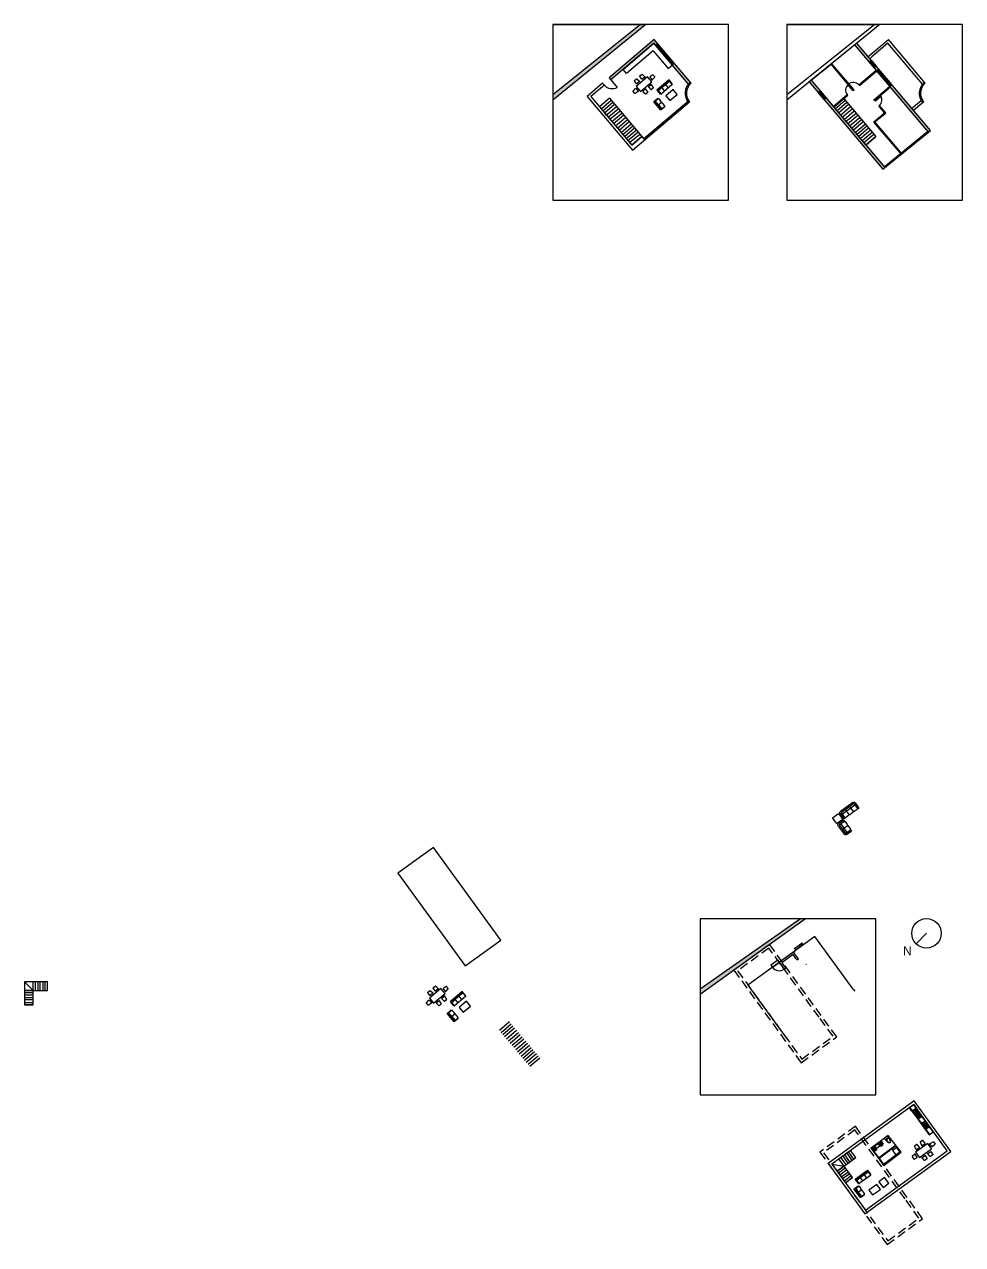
# Model space of a CAD drawing. Header units: inches. Extents: x -53 to 161, y -4 to 148.
# Drawn here: x -53.2 to 53.5, y 8.8 to 147.5 of the extents above; entities that cross this region are included whole.
import ezdxf

# ---------------------------------------------------------------- set-up
doc = ezdxf.new("R2010")
doc.units = ezdxf.units.IN
doc.header["$MEASUREMENT"] = 0
doc.linetypes.add('DASHEDX2', pattern=[1.5, 1, -0.5])
for name, color, linetype in [('ARREDAMENTO', 255, 'Continuous'), ('INFISSI', 4, 'Continuous'), ('PRIMOPIANO', 151, 'Continuous')]:
    doc.layers.add(name, color=color, linetype=linetype)
doc.styles.get("Standard").update_dxf_attribs({"font": 'Arial.ttf'})

# ---------------------------------------------------------------- blocks, each defined once
blk = doc.blocks.new('scale')
for p, q in [((32.53, 39.71), (33.53, 38.71)), ((33.53, 38.71), (33.53, 39.71)), ((33.8, 38.71), (33.8, 39.71)), ((34.07, 39.71), (34.07, 38.71)), ((34.34, 38.71), (34.34, 39.71)), ((34.61, 39.71), (34.61, 38.71)), ((34.88, 38.71), (34.88, 39.71)), ((33.53, 38.44), (32.53, 38.44)), ((33.53, 38.17), (32.53, 38.17)), ((32.53, 37.9), (33.53, 37.9)), ((33.53, 37.63), (32.53, 37.63)), ((34.07, 38.71), (34.07, 38.71)), ((32.53, 37.36), (33.53, 37.36)), ((33.53, 37.09), (32.53, 37.09))]:
    blk.add_line(p, q)
for points in [[(32.53, 38.71), (35.15, 38.71), (35.15, 39.71), (32.53, 39.71)], [(32.53, 37.09), (33.53, 37.09), (33.53, 38.71), (32.53, 38.71)]]:
    blk.add_lwpolyline(points, close=True)
blk = doc.blocks.new('WCLOS-04')
at = {"linetype": 'Continuous'}
for p, q in [((0, 9.8), (0, -9.8)), ((9, 9.3), (9, -9.3)), ((9.4, -4.8), (9.4, 4.8))]:
    blk.add_line(p, q, dxfattribs=at)
blk.add_lwpolyline([(9, 9.3), (6.7, 9.8), (4.5, 10.1), (2.2, 10.1), (0, 9.8)])
for centre, radius, start, end in [((3.1, -71), 81, 72.75226, 88.77763), ((19.7, -19.9), 26.8, 75.22143, 112.62626), ((24.7, -1), 7.23, 43.14574, 75.22143), ((25, -0.5), 7.27, 20.45239, 72.75226), ((25.8, 0), 5.72, 316.85426, 43.14574), ((26.5, 0), 5.72, 339.54761, 20.45239), ((3.1, 71), 81, 271.22237, 287.24774), ((19.7, 19.9), 26.8, 247.37374, 284.77857), ((24.7, 1), 7.23, 284.77857, 316.85426), ((25, 0.5), 7.27, 287.24774, 339.54761)]:
    blk.add_arc(centre, radius, start, end)
for start, end in [(260.53768, 277.73995), (277.73995, 285.82198)]:
    blk.add_arc((3.4, 10.5), 20.6, start, end, dxfattribs=at)
blk = doc.blocks.new('tavolo')
for points in [[(34.37, 38.85, -0.382162), (34.4, 38.85), (34.7, 38.57, -0.447008), (34.69, 38.53), (34.39, 38.28, -0.447008), (34.36, 38.28), (34.13, 38.62, -0.382162), (34.14, 38.65)], [(33.76, 38.34, -0.382162), (33.8, 38.34), (34.09, 38.06, -0.447008), (34.09, 38.02), (33.78, 37.77, -0.447008), (33.75, 37.77), (33.52, 38.11, -0.382162), (33.53, 38.14)], [(35.66, 37.31, 0.382162), (35.66, 37.35), (35.44, 37.68, 0.447008), (35.4, 37.69), (35.1, 37.43, 0.447008), (35.1, 37.4), (35.39, 37.12, 0.382162), (35.42, 37.12)], [(35.62, 38.79, 0.382162), (35.59, 38.8), (35.26, 38.57, 0.447008), (35.25, 38.54), (35.5, 38.23, 0.447008), (35.54, 38.23), (35.82, 38.52, 0.382162), (35.82, 38.56)], [(33.36, 36.9, -0.382162), (33.36, 36.93), (33.64, 37.22, -0.447008), (33.68, 37.22), (33.93, 36.92, -0.447008), (33.93, 36.88), (33.59, 36.66, -0.382162), (33.56, 36.66)], [(35.05, 36.8, 0.382162), (35.05, 36.84), (34.83, 37.17, 0.447008), (34.79, 37.18), (34.49, 36.92, 0.447008), (34.49, 36.89), (34.78, 36.61, 0.382162), (34.81, 36.61)]]:
    blk.add_lwpolyline(points, format="xyb", close=True)
blk.add_lwpolyline([(33.7, 37.47), (34.18, 36.89), (35.48, 37.99), (35, 38.56)], close=True)
blk = doc.blocks.new('cucina')
at = {"ltscale": 0.02}
for p, q in [((32.31, 34.66), (32.31, 35.26)), ((32.31, 35.26), (33.1, 35.26)), ((33.1, 35.26), (33.1, 34.66)), ((33.1, 34.66), (33.1, 35.26)), ((33.1, 35.26), (33.86, 35.26)), ((33.86, 35.23), (33.1, 35.23)), ((33.28, 35.1), (33.15, 35.1)), ((33.28, 34.79), (33.15, 34.79)), ((33.28, 35.1), (33.28, 35.22)), ((33.28, 35.1), (33.4, 35.1)), ((33.28, 35.1), (33.28, 34.96)), ((33.28, 34.79), (33.28, 34.91)), ((33.28, 34.79), (33.4, 34.79)), ((33.28, 34.79), (33.28, 34.65)), ((33.68, 35.1), (33.55, 35.1)), ((33.68, 34.79), (33.55, 34.79)), ((33.68, 35.1), (33.68, 35.22)), ((33.68, 35.1), (33.68, 34.96)), ((33.68, 35.1), (33.8, 35.1)), ((33.68, 34.79), (33.68, 34.91)), ((33.68, 34.79), (33.8, 34.79)), ((33.68, 34.79), (33.68, 34.65)), ((33.86, 35.26), (33.86, 34.66)), ((33.86, 34.66), (33.86, 35.26)), ((33.86, 35.26), (34.54, 35.26)), ((34.54, 35.26), (35.63, 35.26)), ((34.54, 35.26), (34.54, 34.66)), ((34.54, 34.66), (34.54, 35.26)), ((34.54, 35.26), (34.54, 34.66)), ((34.54, 35.26), (34.54, 34.66)), ((34.72, 35.24), (35.55, 35.24)), ((34.72, 34.68), (34.72, 35.24)), ((35.55, 34.68), (34.72, 34.68)), ((34.77, 34.78), (34.77, 35.06)), ((34.92, 34.95), (34.78, 35.1)), ((34.92, 34.89), (34.78, 34.75)), ((34.82, 35.11), (35.07, 35.11)), ((35.07, 34.73), (34.82, 34.73)), ((35.11, 35.1), (34.97, 34.95)), ((35.11, 34.75), (34.97, 34.89)), ((35.12, 35.06), (35.12, 34.78)), ((35.15, 34.78), (35.15, 35.06)), ((35.3, 34.95), (35.16, 35.1)), ((35.3, 34.89), (35.16, 34.75)), ((35.2, 35.11), (35.45, 35.11)), ((35.45, 34.73), (35.2, 34.73)), ((35.49, 35.1), (35.35, 34.95)), ((35.49, 34.75), (35.35, 34.89)), ((35.5, 35.06), (35.5, 34.78)), ((35.55, 35.24), (35.55, 34.68)), ((35.63, 35.26), (35.63, 34.66)), ((33.1, 34.66), (32.31, 34.66)), ((33.86, 34.66), (33.1, 34.66)), ((34.54, 34.66), (33.86, 34.66)), ((35.63, 34.66), (34.54, 34.66)), ((35.71, 34.62), (36.15, 34.67)), ((35.71, 34.62), (35.71, 34.67))]:
    blk.add_line(p, q, dxfattribs=at)
for points in [[(33.06, 35.21), (33.06, 34.7), (32.34, 34.7), (32.34, 35.21)], [(33.53, 35.16), (33.53, 34.72), (33.42, 34.72), (33.42, 35.16)], [(34.49, 35.22), (34.49, 34.7), (33.9, 34.7), (33.9, 35.22)], [(35.53, 34.71), (34.74, 34.71), (34.74, 35.21), (35.53, 35.21)], [(35.64, 35.26), (35.64, 34.67), (36.15, 34.67), (36.15, 35.26)], [(36.13, 35.25), (36.13, 34.69), (35.66, 34.69), (35.66, 35.25)]]:
    blk.add_lwpolyline(points, close=True, dxfattribs=at)
blk.add_lwpolyline([(35.63, 34.67), (34.57, 34.67), (34.57, 35.25), (35.63, 35.25)], dxfattribs=at)
for centre, radius in [((33.28, 34.79), 0.099), ((33.28, 35.1), 0.088), ((33.28, 35.1), 0.0778), ((33.28, 34.79), 0.0778), ((33.28, 35.1), 0.0378), ((33.28, 34.79), 0.0378), ((33.68, 35.1), 0.099), ((33.68, 34.79), 0.0881), ((33.68, 35.1), 0.0778), ((33.68, 34.79), 0.0778), ((33.68, 35.1), 0.0378), ((33.68, 34.79), 0.0378), ((34.94, 34.92), 0.0381), ((35.05, 35.18), 0.0201), ((35.14, 35.18), 0.0201), ((35.22, 35.18), 0.0201), ((35.33, 34.92), 0.0381)]:
    blk.add_circle(centre, radius, dxfattribs=at)
for centre, start, end in [((34.82, 35.06), 90, 180), ((34.82, 34.78), 180, 270), ((35.07, 35.06), 0, 90), ((35.07, 34.78), 270, 0), ((35.2, 35.06), 90, 180), ((35.2, 34.78), 180, 270), ((35.45, 35.06), 0, 90), ((35.45, 34.78), 270, 0)]:
    blk.add_arc(centre, 0.0508, start, end, dxfattribs=at)
blk = doc.blocks.new('laavabo')
for p, q in [((35.92, 42.75), (35.9, 42.71)), ((35.9, 42.71), (35.9, 42.67)), ((35.9, 42.67), (35.9, 42.64)), ((35.9, 42.63), (35.9, 42.64)), ((35.92, 42.6), (35.9, 42.63)), ((35.93, 42.78), (35.92, 42.75)), ((35.93, 42.74), (35.92, 42.71)), ((35.92, 42.71), (35.92, 42.67)), ((35.92, 42.67), (35.92, 42.64)), ((35.92, 42.64), (35.93, 42.6)), ((35.96, 42.81), (35.93, 42.78)), ((35.95, 42.77), (35.93, 42.74)), ((35.93, 42.6), (35.95, 42.57)), ((35.97, 42.8), (35.95, 42.77)), ((35.95, 42.57), (35.97, 42.55)), ((35.99, 42.84), (35.96, 42.81)), ((36, 42.82), (35.97, 42.8)), ((35.97, 42.55), (36, 42.52)), ((36.02, 42.86), (35.99, 42.84)), ((36.03, 42.84), (36, 42.82)), ((36, 42.52), (36.03, 42.51)), ((36.06, 42.87), (36.02, 42.86)), ((36.07, 42.85), (36.03, 42.84)), ((36.03, 42.51), (36.07, 42.5)), ((36.1, 42.87), (36.06, 42.87)), ((36.07, 42.69), (36.06, 42.68)), ((36.06, 42.68), (36.06, 42.67)), ((36.06, 42.67), (36.07, 42.66)), ((36.1, 42.85), (36.07, 42.85)), ((36.08, 42.71), (36.07, 42.7)), ((36.07, 42.7), (36.07, 42.69)), ((36.07, 42.66), (36.07, 42.65)), ((36.07, 42.65), (36.08, 42.64)), ((36.07, 42.5), (36.1, 42.49)), ((36.1, 42.71), (36.08, 42.71)), ((36.09, 42.69), (36.08, 42.69)), ((36.08, 42.69), (36.08, 42.68)), ((36.08, 42.68), (36.08, 42.68)), ((36.08, 42.68), (36.08, 42.67)), ((36.08, 42.67), (36.08, 42.66)), ((36.08, 42.66), (36.08, 42.66)), ((36.08, 42.66), (36.09, 42.65)), ((36.08, 42.64), (36.1, 42.64)), ((36.1, 42.7), (36.09, 42.69)), ((36.09, 42.65), (36.1, 42.65)), ((36.09, 42.51), (36.09, 42.51)), ((36.09, 42.51), (36.09, 42.51)), ((36.09, 42.51), (36.09, 42.51)), ((36.09, 42.51), (36.1, 42.51)), ((36.09, 42.51), (36.09, 42.5)), ((36.09, 42.51), (36.09, 42.51)), ((36.09, 42.5), (36.1, 42.5)), ((36.09, 42.5), (36.09, 42.5)), ((36.14, 42.87), (36.1, 42.87)), ((36.14, 42.85), (36.1, 42.85)), ((36.11, 42.71), (36.1, 42.71)), ((36.11, 42.69), (36.1, 42.7)), ((36.1, 42.7), (36.1, 42.7)), ((36.1, 42.65), (36.1, 42.65)), ((36.1, 42.65), (36.11, 42.65)), ((36.1, 42.64), (36.11, 42.64)), ((36.1, 42.51), (36.1, 42.51)), ((36.1, 42.51), (36.1, 42.51)), ((36.11, 42.51), (36.1, 42.51)), ((36.1, 42.51), (36.1, 42.51)), ((36.1, 42.49), (36.14, 42.5)), ((36.1, 42.5), (36.1, 42.5)), ((36.1, 42.5), (36.1, 42.5)), ((36.11, 42.5), (36.1, 42.5)), ((36.1, 42.5), (36.1, 42.5)), ((36.12, 42.71), (36.11, 42.71)), ((36.12, 42.69), (36.11, 42.69)), ((36.11, 42.65), (36.12, 42.66)), ((36.11, 42.64), (36.12, 42.64)), ((36.11, 42.51), (36.11, 42.51)), ((36.11, 42.51), (36.11, 42.51)), ((36.11, 42.51), (36.11, 42.5)), ((36.11, 42.51), (36.11, 42.51)), ((36.11, 42.51), (36.11, 42.51)), ((36.11, 42.51), (36.11, 42.51)), ((36.11, 42.5), (36.11, 42.5)), ((36.11, 42.5), (36.11, 42.5)), ((36.13, 42.7), (36.12, 42.71)), ((36.12, 42.68), (36.12, 42.69)), ((36.12, 42.67), (36.12, 42.68)), ((36.12, 42.68), (36.12, 42.68)), ((36.12, 42.66), (36.12, 42.67)), ((36.12, 42.66), (36.12, 42.66)), ((36.12, 42.64), (36.13, 42.65)), ((36.13, 42.69), (36.13, 42.7)), ((36.14, 42.68), (36.13, 42.69)), ((36.13, 42.66), (36.14, 42.67)), ((36.13, 42.65), (36.13, 42.66)), ((36.18, 42.86), (36.14, 42.87)), ((36.17, 42.84), (36.14, 42.85)), ((36.14, 42.67), (36.14, 42.68)), ((36.14, 42.5), (36.17, 42.51)), ((36.2, 42.82), (36.17, 42.84)), ((36.17, 42.51), (36.2, 42.52)), ((36.21, 42.84), (36.18, 42.86)), ((36.23, 42.8), (36.2, 42.82)), ((36.2, 42.52), (36.23, 42.55)), ((36.24, 42.81), (36.21, 42.84)), ((36.25, 42.77), (36.23, 42.8)), ((36.23, 42.55), (36.25, 42.57)), ((36.27, 42.78), (36.24, 42.81)), ((36.27, 42.74), (36.25, 42.77)), ((36.25, 42.57), (36.27, 42.6)), ((36.29, 42.75), (36.27, 42.78)), ((36.28, 42.71), (36.27, 42.74)), ((36.27, 42.6), (36.28, 42.64)), ((36.28, 42.67), (36.28, 42.71)), ((36.28, 42.64), (36.28, 42.67)), ((36.3, 42.71), (36.29, 42.75)), ((36.29, 42.6), (36.3, 42.63)), ((36.3, 42.67), (36.3, 42.71)), ((36.3, 42.64), (36.3, 42.67)), ((36.3, 42.64), (36.3, 42.64)), ((36.3, 42.64), (36.3, 42.63)), ((36.43, 42.6), (36.4, 42.6)), ((36.47, 42.6), (36.44, 42.6)), ((36.62, 42.6), (36.59, 42.6)), ((36.59, 42.59), (36.62, 42.59)), ((36.65, 42.6), (36.68, 42.6)), ((36.75, 42.71), (36.77, 42.75)), ((36.75, 42.67), (36.75, 42.71)), ((36.75, 42.64), (36.75, 42.67)), ((36.75, 42.64), (36.75, 42.64)), ((36.75, 42.64), (36.75, 42.63)), ((36.77, 42.6), (36.75, 42.63)), ((36.77, 42.75), (36.78, 42.78)), ((36.77, 42.71), (36.78, 42.74)), ((36.77, 42.67), (36.77, 42.71)), ((36.77, 42.64), (36.77, 42.67)), ((36.78, 42.6), (36.77, 42.64)), ((36.78, 42.78), (36.81, 42.81)), ((36.78, 42.74), (36.8, 42.77)), ((36.8, 42.57), (36.78, 42.6)), ((36.8, 42.77), (36.82, 42.8)), ((36.82, 42.55), (36.8, 42.57)), ((36.81, 42.81), (36.84, 42.84)), ((36.82, 42.8), (36.85, 42.82)), ((36.85, 42.52), (36.82, 42.55)), ((36.84, 42.84), (36.87, 42.86)), ((36.85, 42.82), (36.88, 42.84)), ((36.88, 42.51), (36.85, 42.52)), ((36.87, 42.86), (36.91, 42.87)), ((36.88, 42.84), (36.92, 42.85)), ((36.92, 42.5), (36.88, 42.51)), ((36.91, 42.87), (36.95, 42.87)), ((36.91, 42.68), (36.92, 42.69)), ((36.91, 42.67), (36.91, 42.68)), ((36.92, 42.66), (36.91, 42.67)), ((36.92, 42.85), (36.95, 42.85)), ((36.92, 42.7), (36.93, 42.71)), ((36.92, 42.69), (36.92, 42.7)), ((36.92, 42.65), (36.92, 42.66)), ((36.93, 42.64), (36.92, 42.65)), ((36.95, 42.49), (36.92, 42.5)), ((36.93, 42.71), (36.95, 42.71)), ((36.93, 42.69), (36.94, 42.69)), ((36.93, 42.68), (36.93, 42.69)), ((36.93, 42.67), (36.93, 42.68)), ((36.93, 42.68), (36.93, 42.68)), ((36.93, 42.66), (36.93, 42.67)), ((36.94, 42.65), (36.93, 42.66)), ((36.93, 42.66), (36.93, 42.66)), ((36.95, 42.64), (36.93, 42.64)), ((36.94, 42.69), (36.95, 42.7)), ((36.95, 42.65), (36.94, 42.65)), ((36.94, 42.51), (36.94, 42.51)), ((36.94, 42.51), (36.94, 42.51)), ((36.94, 42.51), (36.94, 42.5)), ((36.94, 42.51), (36.94, 42.51)), ((36.94, 42.51), (36.95, 42.51)), ((36.94, 42.51), (36.94, 42.51)), ((36.94, 42.5), (36.94, 42.5)), ((36.94, 42.5), (36.95, 42.5)), ((36.95, 42.87), (36.99, 42.87)), ((36.95, 42.85), (36.99, 42.85)), ((36.95, 42.71), (36.96, 42.71)), ((36.95, 42.7), (36.96, 42.69)), ((36.95, 42.7), (36.95, 42.7)), ((36.96, 42.65), (36.95, 42.65)), ((36.95, 42.65), (36.95, 42.65)), ((36.96, 42.64), (36.95, 42.64)), ((36.96, 42.51), (36.95, 42.51)), ((36.95, 42.51), (36.95, 42.51)), ((36.95, 42.51), (36.95, 42.51)), ((36.95, 42.51), (36.95, 42.51)), ((36.99, 42.5), (36.95, 42.49)), ((36.96, 42.5), (36.95, 42.5)), ((36.95, 42.5), (36.95, 42.5)), ((36.95, 42.5), (36.95, 42.5)), ((36.95, 42.5), (36.95, 42.5)), ((36.96, 42.71), (36.97, 42.71)), ((36.96, 42.69), (36.97, 42.69)), ((36.97, 42.66), (36.96, 42.65)), ((36.97, 42.64), (36.96, 42.64)), ((36.96, 42.51), (36.96, 42.51)), ((36.96, 42.51), (36.96, 42.51)), ((36.96, 42.51), (36.96, 42.51)), ((36.96, 42.51), (36.96, 42.51)), ((36.96, 42.51), (36.96, 42.5)), ((36.96, 42.51), (36.96, 42.51)), ((36.96, 42.5), (36.96, 42.5)), ((36.96, 42.5), (36.96, 42.5)), ((36.97, 42.71), (36.98, 42.7)), ((36.97, 42.69), (36.97, 42.68)), ((36.97, 42.68), (36.97, 42.68)), ((36.97, 42.68), (36.97, 42.67)), ((36.97, 42.67), (36.97, 42.66)), ((36.97, 42.66), (36.97, 42.66)), ((36.98, 42.65), (36.97, 42.64)), ((36.98, 42.7), (36.98, 42.69)), ((36.98, 42.69), (36.99, 42.68)), ((36.99, 42.67), (36.98, 42.66)), ((36.98, 42.66), (36.98, 42.65)), ((36.99, 42.87), (37.03, 42.86)), ((36.99, 42.85), (37.02, 42.84)), ((36.99, 42.68), (36.99, 42.67)), ((37.02, 42.51), (36.99, 42.5)), ((37.02, 42.84), (37.05, 42.82)), ((37.05, 42.52), (37.02, 42.51)), ((37.03, 42.86), (37.06, 42.84)), ((37.05, 42.82), (37.08, 42.8)), ((37.08, 42.55), (37.05, 42.52)), ((37.06, 42.84), (37.09, 42.81)), ((37.08, 42.8), (37.1, 42.77)), ((37.1, 42.57), (37.08, 42.55)), ((37.09, 42.81), (37.12, 42.78)), ((37.1, 42.77), (37.12, 42.74)), ((37.12, 42.6), (37.1, 42.57)), ((37.12, 42.78), (37.14, 42.75)), ((37.12, 42.74), (37.13, 42.71)), ((37.13, 42.64), (37.12, 42.6)), ((37.13, 42.71), (37.13, 42.67)), ((37.13, 42.67), (37.13, 42.64)), ((37.14, 42.75), (37.15, 42.71)), ((37.14, 42.6), (37.15, 42.63)), ((37.15, 42.71), (37.15, 42.67)), ((37.15, 42.67), (37.15, 42.64)), ((37.15, 42.63), (37.15, 42.64))]:
    blk.add_line(p, q)
blk.add_lwpolyline([(36.65, 42.59), (36.65, 42.6), (36.62, 42.6), (36.62, 42.59), (36.59, 42.59), (36.59, 42.6), (36.47, 42.6), (36.47, 42.59), (36.44, 42.59), (36.44, 42.6), (36.43, 42.6), (36.43, 42.59), (36.4, 42.59), (36.4, 42.6), (36.29, 42.6), (36.29, 42.6), (36.27, 42.56), (36.24, 42.53), (36.21, 42.51), (36.18, 42.49), (36.14, 42.48), (36.1, 42.47), (36.06, 42.48), (36.02, 42.49), (35.99, 42.51), (35.96, 42.53), (35.93, 42.56), (35.92, 42.6), (35.92, 42.6), (35.86, 42.6), (35.86, 42.6), (35.85, 42.6), (35.85, 42.61), (35.85, 42.61), (35.85, 42.94), (36.53, 42.94), (37.2, 42.94), (37.2, 42.61), (37.2, 42.61), (37.2, 42.6), (37.2, 42.6), (37.19, 42.6), (37.14, 42.6), (37.14, 42.6), (37.12, 42.56), (37.09, 42.53), (37.06, 42.51), (37.03, 42.49), (36.99, 42.48), (36.95, 42.47), (36.91, 42.48), (36.87, 42.49), (36.84, 42.51), (36.81, 42.53), (36.78, 42.56), (36.77, 42.6), (36.77, 42.6), (36.68, 42.6), (36.68, 42.59)], close=True)
blk = doc.blocks.new('A$C445C301C')
for p, q in [((-1.16, 1.42), (-1.16, 0.78)), ((-0.98, 1.44), (0.82, 1.44)), ((-0.98, 1.44), (-0.98, 0.78)), ((-0.96, 1.62), (0.79, 1.62)), ((-0.38, 1.44), (-0.38, 0.78)), ((0.22, 1.44), (0.22, 0.78)), ((0.82, 1.44), (0.82, 0.78)), ((0.99, 1.42), (0.99, 0.78)), ((1.92, 1.57), (1.09, 1.57)), ((1.09, 1.57), (1.09, 0.74)), ((1.92, 0.74), (1.92, 1.57)), ((-0.98, 1.24), (0.82, 1.24)), ((-0.89, 0.69), (-0.47, 0.69)), ((-0.29, 0.69), (0.13, 0.69)), ((0.31, 0.69), (0.73, 0.69)), ((1.04, 0.38), (1.04, -0.04)), ((1.09, 0.74), (1.92, 0.74)), ((1.77, 0.64), (1.13, 0.64)), ((1.79, 0.47), (1.13, 0.47)), ((1.59, 0.47), (1.59, -0.73)), ((1.79, 0.47), (1.79, -0.73)), ((1.97, 0.44), (1.97, -0.71)), ((1.04, -0.22), (1.04, -0.64)), ((1.79, -0.13), (1.13, -0.13)), ((1.79, -0.73), (1.13, -0.73)), ((1.77, -0.91), (1.13, -0.91))]:
    blk.add_line(p, q)
for centre, radius, start, end in [((-0.96, 1.42), 0.2, 90, 180), ((0.79, 1.42), 0.2, 0, 90), ((-1.07, 0.78), 0.0875, 180, 0), ((-0.89, 0.78), 0.0875, 180, 270), ((-0.47, 0.78), 0.0875, 270, 0), ((-0.29, 0.78), 0.0875, 180, 270), ((0.13, 0.78), 0.0875, 270, 0), ((0.31, 0.78), 0.0875, 180, 270), ((0.73, 0.78), 0.0875, 270, 0), ((0.91, 0.78), 0.0875, 180, 0), ((1.13, 0.56), 0.0875, 90, 270), ((1.13, 0.38), 0.0875, 90, 180), ((1.77, 0.44), 0.2, 0, 90), ((1.13, -0.04), 0.0875, 180, 270), ((1.13, -0.22), 0.0875, 90, 180), ((1.13, -0.64), 0.0875, 180, 270), ((1.13, -0.82), 0.0875, 90, 270), ((1.77, -0.71), 0.2, 270, 0)]:
    blk.add_arc(centre, radius, start, end)
blk = doc.blocks.new('divano')
for p, q in [((2080.28, 1147.71), (2080.19, 1147.71)), ((2080.3, 1147.69), (2080.3, 1147.42)), ((2080.3, 1147.2), (2080.3, 1147.42)), ((2080.7, 1147.72), (2080.7, 1147.79)), ((2080.28, 1147.18), (2080.18, 1147.18)), ((2080.78, 1147.17), (2080.18, 1147.17)), ((2080.28, 1147.15), (2080.18, 1147.15)), ((2080.28, 1146.63), (2080.19, 1146.63)), ((2080.3, 1147.13), (2080.3, 1146.65)), ((2080.7, 1146.61), (2080.7, 1146.54))]:
    blk.add_line(p, q)
at = {"linetype": 'ByBlock', "lineweight": -2}
for p, q in [((2080.92, 1148), (2080.85, 1148)), ((2080.93, 1148.42), (2080.93, 1148.51)), ((2080.95, 1148.4), (2081.22, 1148.4)), ((2081.44, 1148.4), (2081.22, 1148.4)), ((2081.46, 1148.42), (2081.46, 1148.52)), ((2081.47, 1147.92), (2081.47, 1148.52)), ((2081.49, 1148.42), (2081.49, 1148.52)), ((2081.99, 1148.4), (2081.51, 1148.4)), ((2082.01, 1148.42), (2082.01, 1148.52)), ((2082.03, 1147.92), (2082.03, 1148.52)), ((2082.04, 1148.42), (2082.04, 1148.52)), ((2082.06, 1148.4), (2082.55, 1148.4)), ((2082.57, 1148.42), (2082.57, 1148.51)), ((2082.58, 1148), (2082.65, 1148))]:
    blk.add_line(p, q, dxfattribs=at)
for points in [[(2080.7, 1146.54), (2080.19, 1146.54, -0.414214), (2080.12, 1146.61), (2080.12, 1147.42), (2080.12, 1147.72, -0.414214), (2080.19, 1147.79), (2080.7, 1147.79, -0.42137)], [(2080.18, 1147.42), (2080.18, 1147.69, -0.414214), (2080.21, 1147.72), (2080.75, 1147.72, -0.414214), (2080.78, 1147.69)], [(2080.18, 1147.42), (2080.18, 1146.64, 0.414214), (2080.21, 1146.61), (2080.75, 1146.61, 0.414214), (2080.78, 1146.64)], [(2080.78, 1147.69), (2080.78, 1147.42, -0.37482)], [(2080.78, 1146.64), (2080.78, 1147.42, 0.129153)]]:
    blk.add_lwpolyline(points, format="xyb")
for points in [[(2082.65, 1148), (2082.65, 1148.51, 0.414214), (2082.58, 1148.58), (2081.22, 1148.58), (2080.92, 1148.58, 0.414214), (2080.85, 1148.51), (2080.85, 1148, 0.42137)], [(2081.22, 1148.52), (2080.95, 1148.52, 0.414214), (2080.92, 1148.49), (2080.92, 1147.95, 0.414214), (2080.95, 1147.92)], [(2082.55, 1147.92), (2080.95, 1147.92, -0.129153)], [(2081.22, 1148.52), (2082.55, 1148.52, -0.414214), (2082.58, 1148.49), (2082.58, 1147.95, -0.414214), (2082.55, 1147.92)]]:
    blk.add_lwpolyline(points, format="xyb", dxfattribs=at)
for centre, start, end in [((2080.28, 1147.69), 0, 90), ((2080.28, 1147.2), 270, 0), ((2080.28, 1147.13), 0, 90), ((2080.28, 1146.65), 270, 0)]:
    blk.add_arc(centre, 0.02, start, end)
for centre, start, end in [((2080.95, 1148.42), 180, 270), ((2081.44, 1148.42), 270, 0), ((2081.51, 1148.42), 180, 270), ((2081.99, 1148.42), 270, 0), ((2082.06, 1148.42), 180, 270), ((2082.55, 1148.42), 270, 0)]:
    blk.add_arc(centre, 0.02, start, end, dxfattribs=at)

msp = doc.modelspace()

# ---------------------------------------------------------------- hatches: boundary and pattern name
h = msp.add_hatch(color=256)
h.dxf.hatch_style = 1
h.paths.add_polyline_path([(17.51, 147.55), (16.91, 147.55), (6.91, 139.55), (6.91, 138.95)])
h = msp.add_hatch(color=256)
h.dxf.hatch_style = 1
h.paths.add_polyline_path([(18.46, 145.82), (13.32, 141.47), (13.51, 141.24), (18.42, 145.4), (18.64, 145.15), (18.86, 145.35)])
h.paths.add_polyline_path([(20.74, 143.12), (20.51, 142.93), (20.51, 142.93), (22.35, 140.76, -0.045741), (22.56, 140.97)])
h = msp.add_hatch(color=256)
h.dxf.hatch_style = 1
h.paths.add_polyline_path([(37.98, 139.2), (37.75, 139.01), (44.46, 131.07), (44.69, 131.26), (38.84, 138.18), (38.84, 138.18), (38.84, 138.18), (38.84, 138.18)])
h.paths.add_polyline_path([(36.3, 141.19), (36.07, 141), (37.11, 139.77), (37.34, 139.96)])
h.paths.add_polyline_path([(38.63, 143.08), (38.55, 143.02), (41.03, 140.08), (41.1, 140), (41.18, 140.07), (41.11, 140.15), (40.59, 140.76)])
h.paths.add_polyline_path([(40.49, 139.49), (40.42, 139.57), (38.82, 138.21), (38.84, 138.18), (39.99, 139.15), (39.99, 139.15), (39.99, 139.15), (40.03, 139.1)])
h.paths.add_polyline_path([(40.03, 139.1), (39.99, 139.15), (38.84, 138.18), (38.88, 138.13)], flags=17)
h.paths.add_polyline_path([(44.08, 138.34), (44.01, 138.27), (44.65, 137.51), (43.43, 136.48), (43.49, 136.4), (46.46, 132.89), (46.54, 132.95), (43.57, 136.47), (44.79, 137.5)])
h.paths.add_polyline_path([(45.32, 140.44), (45.26, 140.51), (43.42, 138.96), (43.49, 138.88), (44.18, 139.47)])
h.paths.add_polyline_path([(45.49, 140.7), (45.26, 140.51), (49.47, 135.52), (49.66, 135.29), (49.9, 135.48)])
h.paths.add_polyline_path([(43.72, 142.79), (43.5, 142.6), (43.78, 142.27), (44, 142.46)])
h.paths.add_polyline_path([(43.78, 142.27), (43.71, 142.34), (41.72, 140.66), (41.79, 140.59)])
h.paths.add_polyline_path([(41.51, 145.41), (41.28, 145.23), (42.92, 143.29), (43.03, 143.38), (43.14, 143.48)])
h = msp.add_hatch(color=256)
h.dxf.hatch_style = 1
h.paths.add_polyline_path([(35.68, 45.85), (35.08, 45.85), (23.68, 37.85), (23.68, 37.25)])

# ---------------------------------------------------------------- linework, layer by layer
for p, q in [((6.91, 147.55), (6.91, 139.55)), ((6.91, 147.55), (16.91, 147.55)), ((16.91, 147.55), (6.91, 139.55)), ((17.51, 147.55), (6.91, 138.95)), ((16.91, 147.55), (16.91, 147.55)), ((16.91, 147.55), (17.51, 147.55)), ((33.54, 147.55), (33.54, 139.55)), ((33.54, 147.55), (43.54, 147.55)), ((43.54, 147.55), (33.54, 139.55)), ((44.14, 147.55), (33.54, 138.95)), ((43.54, 147.55), (43.54, 147.55)), ((43.54, 147.55), (44.14, 147.55)), ((42.8, 143.88), (45.09, 145.82)), ((45.28, 145.59), (45.09, 145.82)), ((14.91, 142.43), (18.42, 145.4)), ((18.35, 144.55), (15.3, 141.97)), ((18.35, 144.55), (20.05, 142.54)), ((18.42, 145.4), (20.51, 142.93)), ((18.86, 145.35), (18.64, 145.15)), ((18.64, 145.15), (20.51, 142.94)), ((20.63, 143.03), (18.75, 145.25)), ((20.74, 143.12), (18.86, 145.35)), ((49.28, 140.85), (45.28, 145.59)), ((16.17, 143.88), (16.17, 143.88)), ((16.2, 143.91), (16.2, 143.91)), ((20.05, 142.54), (20.51, 142.93)), ((20.51, 142.93), (20.74, 143.12)), ((20.51, 142.94), (20.63, 143.03)), ((36.3, 141.19), (38.63, 143.08)), ((38.56, 143.02), (41.03, 140.08)), ((38.63, 143.08), (41.11, 140.15)), ((42.8, 143.88), (42.8, 143.88)), ((42.83, 143.91), (42.83, 143.91)), ((42.92, 143.29), (43.14, 143.48)), ((42.92, 143.29), (43.03, 143.38)), ((43.5, 142.6), (42.92, 143.29)), ((43.22, 143.85), (42.99, 143.65)), ((43.03, 143.38), (43.61, 142.69)), ((43.14, 143.48), (43.72, 142.79)), ((15.3, 141.97), (14.91, 142.43)), ((41.72, 140.66), (43.71, 142.34)), ((41.79, 140.59), (44, 142.46)), ((43.72, 142.79), (43.5, 142.6)), ((44, 142.46), (43.78, 142.27)), ((43.78, 142.27), (45.26, 140.51)), ((43.89, 142.36), (45.37, 140.61)), ((45.49, 140.7), (44, 142.46)), ((12.59, 140.86), (12.79, 140.63)), ((12.79, 140.63), (12.79, 140.63)), ((13.32, 141.47), (14.25, 140.37)), ((36.3, 141.19), (38.88, 138.13)), ((41.03, 140.08), (40.52, 140.69)), ((41.11, 140.15), (40.59, 140.76)), ((41.11, 140.15), (41.18, 140.07)), ((41.72, 140.66), (41.79, 140.59)), ((43.42, 138.96), (45.49, 140.7)), ((43.57, 138.95), (45.32, 140.43)), ((45.26, 140.51), (45.49, 140.7)), ((6.91, 139.55), (6.91, 138.95)), ((13.36, 139.15), (12.22, 138.18)), ((12.41, 137.95), (13.55, 138.92)), ((13.36, 139.15), (17.04, 134.8)), ((22.38, 138.86), (17.27, 134.53)), ((17.36, 134.42), (22.48, 138.74)), ((18.58, 138.79), (18.51, 138.73)), ((18.61, 138.79), (18.78, 138.59)), ((18.89, 139.07), (18.85, 139.13)), ((22.48, 138.74), (22.38, 138.86)), ((33.54, 139.55), (33.54, 138.95)), ((37.34, 139.96), (37.11, 139.77)), ((37.11, 139.77), (37.75, 139.01)), ((37.34, 139.96), (37.22, 139.87)), ((37.22, 139.87), (37.87, 139.1)), ((37.98, 139.2), (37.34, 139.96)), ((37.75, 139.01), (37.98, 139.2)), ((38.82, 138.21), (40.42, 139.57)), ((39.99, 139.15), (38.84, 138.18)), ((39.99, 139.15), (38.84, 138.18)), ((38.88, 138.13), (40.49, 139.49)), ((39.04, 137.95), (40.18, 138.92)), ((39.99, 139.15), (43.67, 134.8)), ((40.42, 139.57), (40.49, 139.49)), ((41.03, 140.08), (41.1, 140)), ((41.1, 140), (41.18, 140.07)), ((43.49, 138.88), (43.42, 138.96)), ((43.49, 138.88), (44.18, 139.47)), ((43.57, 138.95), (43.63, 138.87)), ((43.63, 138.87), (44.24, 139.39)), ((44.18, 139.47), (44.24, 139.39)), ((49.11, 138.74), (47.96, 137.77)), ((12.22, 138.18), (15.9, 133.83)), ((12.22, 138.18), (12.41, 137.95)), ((12.41, 137.96), (12.6, 137.73)), ((12.6, 137.73), (13.75, 138.7)), ((12.6, 137.73), (12.79, 137.5)), ((12.79, 137.5), (13.94, 138.47)), ((12.82, 137.47), (13.01, 137.24)), ((13.01, 137.24), (14.16, 138.21)), ((13.22, 137), (14.37, 137.96)), ((13.42, 136.76), (14.57, 137.72)), ((13.64, 136.5), (14.79, 137.46)), ((18.92, 138.42), (18.78, 138.59)), ((18.92, 138.39), (18.85, 138.33)), ((19.31, 138.7), (18.86, 138.31)), ((18.94, 138.37), (18.87, 138.3)), ((18.97, 138.36), (19.28, 137.99)), ((19.28, 137.96), (19.21, 137.91)), ((19.61, 138.22), (19.65, 138.17)), ((38.84, 138.18), (42.52, 133.83)), ((38.88, 138.13), (44.69, 131.26)), ((39.23, 137.73), (40.37, 138.69)), ((39.42, 137.5), (40.56, 138.47)), ((39.64, 137.24), (40.79, 138.21)), ((39.85, 136.99), (40.99, 137.96)), ((40.05, 136.75), (41.2, 137.72)), ((40.27, 136.49), (41.42, 137.46)), ((43.43, 136.48), (44.65, 137.51)), ((43.57, 136.47), (44.79, 137.5)), ((43.57, 136.47), (44.72, 137.43)), ((44.08, 138.34), (44.01, 138.27)), ((44.65, 137.51), (44.01, 138.27)), ((44.79, 137.5), (44.08, 138.34)), ((48, 138.2), (47.77, 138)), ((47.77, 138), (47.96, 137.77)), ((13.03, 137.22), (13.22, 137)), ((13.23, 136.99), (13.42, 136.76)), ((13.45, 136.73), (13.64, 136.5)), ((13.64, 136.5), (13.84, 136.27)), ((13.84, 136.27), (14.98, 137.23)), ((13.86, 136.24), (14.06, 136.01)), ((14.06, 136.01), (15.2, 136.98)), ((14.08, 135.98), (14.27, 135.75)), ((14.27, 135.75), (15.42, 136.72)), ((14.47, 135.52), (15.61, 136.49)), ((14.69, 135.26), (15.84, 136.23)), ((14.88, 135.03), (16.03, 136)), ((40.46, 136.26), (41.61, 137.23)), ((40.68, 136.01), (41.83, 136.97)), ((40.9, 135.75), (42.04, 136.72)), ((41.09, 135.52), (42.24, 136.49)), ((41.32, 135.26), (42.46, 136.22)), ((41.51, 135.03), (42.65, 136)), ((43.49, 136.4), (43.43, 136.48)), ((46.46, 132.89), (43.49, 136.4)), ((46.54, 132.95), (43.57, 136.47)), ((14.27, 135.75), (14.47, 135.52)), ((14.5, 135.49), (14.69, 135.26)), ((14.69, 135.26), (14.88, 135.03)), ((14.87, 135.05), (15.06, 134.82)), ((15.06, 134.82), (16.21, 135.79)), ((15.07, 134.8), (15.27, 134.58)), ((15.27, 134.58), (16.41, 135.54)), ((15.28, 134.57), (15.47, 134.34)), ((15.47, 134.34), (16.61, 135.31)), ((15.66, 134.11), (16.81, 135.08)), ((17.04, 134.8), (15.9, 133.83)), ((17.04, 134.8), (15.9, 133.83)), ((15.9, 133.83), (17.04, 134.8)), ((17.04, 134.8), (17.36, 134.42)), ((41.69, 134.82), (42.83, 135.78)), ((41.89, 134.57), (43.04, 135.54)), ((42.1, 134.33), (43.24, 135.3)), ((42.29, 134.11), (43.44, 135.07)), ((43.67, 134.8), (42.52, 133.83)), ((43.67, 134.8), (42.52, 133.83)), ((43.67, 134.8), (42.52, 133.83)), ((42.52, 133.83), (43.67, 134.8)), ((44.69, 131.26), (49.66, 135.29)), ((49.47, 135.52), (49.66, 135.29)), ((15.47, 134.34), (15.66, 134.11)), ((15.7, 134.06), (15.9, 133.83)), ((17.27, 134.53), (17.36, 134.42)), ((35.08, 45.85), (23.68, 37.85)), ((35.68, 45.85), (23.68, 37.25)), ((35.68, 45.85), (35.08, 45.85)), ((35.27, 43.03), (35.21, 43.12)), ((35.21, 43.12), (35.39, 42.87)), ((48.27, 43), (49.43, 44.21)), ((34.44, 42.06), (34.38, 42.14)), ((34.46, 42.45), (34.4, 42.53)), ((34.4, 42.53), (34.58, 42.29)), ((32.51, 41.15), (33.24, 40.14)), ((33.24, 40.14), (33.4, 40.26)), ((33.29, 40.42), (33.4, 40.26)), ((34.58, 41.36), (34.7, 41.2)), ((34.7, 41.2), (34.86, 41.32)), ((41.08, 37.86), (41.26, 37.62)), ((-4.92, 35.14), (-4.99, 35.08)), ((-4.89, 35.14), (-4.72, 34.93)), ((-4.58, 34.77), (-4.72, 34.93)), ((-4.61, 35.42), (-4.66, 35.47)), ((-4.58, 34.74), (-4.66, 34.67)), ((-4.19, 35.05), (-4.65, 34.66)), ((-4.56, 34.71), (-4.64, 34.65)), ((-4.53, 34.71), (-4.22, 34.34)), ((-4.22, 34.31), (-4.29, 34.25)), ((-3.89, 34.57), (-3.85, 34.52)), ((2.01, 34.14), (0.86, 33.17)), ((1.05, 32.94), (2.2, 33.91)), ((1.25, 32.71), (2.39, 33.68)), ((1.44, 32.49), (2.58, 33.46)), ((1.66, 32.23), (2.8, 33.19)), ((1.87, 31.98), (3.01, 32.95)), ((2.07, 31.74), (3.21, 32.71)), ((2.29, 31.48), (3.43, 32.45)), ((2.48, 31.25), (3.63, 32.22)), ((2.7, 30.99), (3.85, 31.96)), ((33.47, 32.34), (33.65, 32.09)), ((2.92, 30.74), (4.06, 31.71)), ((3.11, 30.51), (4.26, 31.48)), ((3.33, 30.24), (4.48, 31.21)), ((3.52, 30.02), (4.67, 30.99)), ((3.71, 29.8), (4.85, 30.77)), ((3.91, 29.56), (5.06, 30.53)), ((4.11, 29.32), (5.26, 30.29)), ((4.31, 29.09), (5.45, 30.06))]:
    msp.add_line(p, q)
at = {"linetype": 'ByBlock', "lineweight": -2}
for p, q in [((18.95, 140), (19.15, 140.18)), ((19.32, 140.32), (19.15, 140.18)), ((19.32, 140.35), (19.26, 140.42)), ((19.66, 139.97), (19.27, 140.43)), ((19.34, 140.37), (19.28, 140.44)), ((19.74, 140.68), (19.37, 140.36)), ((19.74, 140.71), (19.68, 140.78)), ((20.08, 140.33), (19.69, 140.79)), ((19.77, 140.73), (19.71, 140.8)), ((19.8, 140.72), (20.17, 141.04)), ((20.17, 141.06), (20.11, 141.13)), ((20.45, 140.75), (20.5, 140.8)), ((18.92, 140.01), (18.86, 140.08)), ((19.18, 139.68), (19.12, 139.63)), ((-3.33, 37.41), (-3.39, 37.48)), ((-4.58, 36.36), (-4.64, 36.42)), ((-4.55, 36.35), (-4.35, 36.52)), ((-4.18, 36.67), (-4.35, 36.52)), ((-4.18, 36.7), (-4.24, 36.77)), ((-3.84, 36.32), (-4.23, 36.78)), ((-4.16, 36.71), (-4.22, 36.79)), ((-3.76, 37.03), (-4.13, 36.71)), ((-3.76, 37.05), (-3.82, 37.13)), ((-3.42, 36.68), (-3.81, 37.14)), ((-3.73, 37.07), (-3.8, 37.15)), ((-3.71, 37.07), (-3.34, 37.39)), ((-3.05, 37.1), (-3, 37.15)), ((-4.32, 36.03), (-4.38, 35.98))]:
    msp.add_line(p, q, dxfattribs=at)
for points in [[(6.91, 127.55), (26.91, 127.55), (26.91, 147.55), (6.91, 147.55)], [(33.54, 127.55), (53.54, 127.55), (53.54, 147.55), (33.54, 147.55)], [(44.46, 131.07), (49.9, 135.48), (41.51, 145.41), (36.07, 141)], [(16.39, 140.5), (16.88, 139.92), (18.18, 141.01), (17.7, 141.59)], [(20.63, 140.13), (19.79, 139.42), (20.24, 138.88), (21.08, 139.59)], [(-10.69, 51.03), (-3.05, 40.51), (1, 43.45), (-6.64, 53.97)], [(23.68, 25.85), (43.68, 25.85), (43.68, 45.85), (23.68, 45.85)], [(34.53, 42.35), (35.34, 42.94), (35.25, 43.06), (34.45, 42.47)], [(-7.11, 36.85), (-6.63, 36.27), (-5.32, 37.36), (-5.8, 37.94)], [(-2.88, 36.48), (-3.72, 35.76), (-3.26, 35.23), (-2.42, 35.94)], [(44.56, 17.8), (46.54, 19.31), (45.08, 21.23), (43.15, 19.77)]]:
    msp.add_lwpolyline(points, close=True)
for points in [[(22.66, 140.86), (18.46, 145.82), (13.32, 141.47)], [(22.35, 140.76), (18.42, 145.4), (13.51, 141.24)], [(49.47, 135.52), (41.28, 145.23)], [(48.98, 140.76), (45.05, 145.4), (43.22, 143.85)], [(12.59, 140.86), (10.82, 139.36), (15.99, 133.26), (22.48, 138.74)], [(12.79, 140.63), (11.25, 139.33), (15.9, 133.83)], [(36.3, 141.19), (44.69, 131.26)], [(17.27, 134.53), (22.38, 138.86)], [(48, 138.2), (48.82, 138.89)], [(44.6, 131.37), (49.57, 135.41)], [(41.08, 37.86), (36.73, 43.85), (29.12, 38.32), (33.47, 32.34)], [(34.86, 41.32), (34.3, 42.08), (32.68, 40.91), (33.24, 40.14)], [(34.58, 41.36), (34.26, 41.81), (32.96, 40.86), (33.29, 40.42)], [(43.21, 19.69), (44.53, 17.96), (46.4, 19.38)]]:
    msp.add_lwpolyline(points)
for points in [[(17.07, 141.88, -0.382162), (17.1, 141.87), (17.39, 141.6, -0.447008), (17.39, 141.56), (17.09, 141.31, -0.447008), (17.05, 141.31), (16.83, 141.65, -0.382162), (16.83, 141.68)], [(18.32, 141.82, 0.382162), (18.29, 141.82), (17.95, 141.6, 0.447008), (17.95, 141.57), (18.2, 141.26, 0.447008), (18.24, 141.26), (18.51, 141.55, 0.382162), (18.52, 141.59)], [(16.06, 139.93, -0.382162), (16.06, 139.96), (16.34, 140.25, -0.447008), (16.37, 140.25), (16.63, 139.95, -0.447008), (16.62, 139.91), (16.29, 139.69, -0.382162), (16.25, 139.69)], [(16.46, 141.37, -0.382162), (16.49, 141.36), (16.78, 141.09, -0.447008), (16.78, 141.05), (16.48, 140.8, -0.447008), (16.44, 140.8), (16.22, 141.14, -0.382162), (16.22, 141.17)], [(17.74, 139.83, 0.382162), (17.75, 139.87), (17.52, 140.2, 0.447008), (17.49, 140.21), (17.19, 139.95, 0.447008), (17.18, 139.92), (17.47, 139.64, 0.382162), (17.51, 139.64)], [(18.35, 140.34, 0.382162), (18.36, 140.38), (18.13, 140.71, 0.447008), (18.1, 140.72), (17.79, 140.46, 0.447008), (17.79, 140.43), (18.08, 140.15, 0.382162), (18.12, 140.15)], [(-7.04, 37.71, -0.382162), (-7.01, 37.71), (-6.72, 37.43, -0.447008), (-6.72, 37.4), (-7.02, 37.14, -0.447008), (-7.06, 37.15), (-7.28, 37.49, -0.382162), (-7.28, 37.52)], [(-6.44, 38.22, -0.382162), (-6.4, 38.22), (-6.11, 37.94, -0.447008), (-6.11, 37.91), (-6.41, 37.65, -0.447008), (-6.45, 37.66), (-6.67, 37.99, -0.382162), (-6.67, 38.03)], [(-5.18, 38.17, 0.382162), (-5.21, 38.17), (-5.55, 37.95, 0.447008), (-5.56, 37.91), (-5.3, 37.61, 0.447008), (-5.26, 37.61), (-4.99, 37.9, 0.382162), (-4.99, 37.93)], [(-7.44, 36.27, -0.382162), (-7.44, 36.31), (-7.16, 36.6, -0.447008), (-7.13, 36.6), (-6.87, 36.3, -0.447008), (-6.88, 36.26), (-7.21, 36.04, -0.382162), (-7.25, 36.04)], [(-5.76, 36.18, 0.382162), (-5.75, 36.21), (-5.98, 36.55, 0.447008), (-6.01, 36.55), (-6.32, 36.3, 0.447008), (-6.32, 36.26), (-6.03, 35.99, 0.382162), (-5.99, 35.98)], [(-5.15, 36.69, 0.382162), (-5.15, 36.72), (-5.37, 37.06, 0.447008), (-5.41, 37.06), (-5.71, 36.81, 0.447008), (-5.71, 36.77), (-5.42, 36.5, 0.382162), (-5.38, 36.49)]]:
    msp.add_lwpolyline(points, format="xyb", close=True)
for points in [[(20.5, 140.8), (20.18, 141.19, 0.414214), (20.08, 141.2), (19.03, 140.31), (18.8, 140.12, 0.414214), (18.79, 140.02), (19.12, 139.63, 0.42137)], [(19.07, 140.26), (18.87, 140.09, 0.414214), (18.86, 140.05), (19.21, 139.64, 0.414214), (19.26, 139.63)], [(19.07, 140.26), (20.1, 141.13, -0.414214), (20.14, 141.12), (20.49, 140.71, -0.414214), (20.48, 140.67)], [(20.48, 140.67), (19.26, 139.63, -0.129153)], [(-3, 37.15), (-3.33, 37.54, 0.414214), (-3.42, 37.55), (-4.47, 36.66), (-4.7, 36.47, 0.414214), (-4.71, 36.37), (-4.38, 35.98, 0.42137)], [(-4.43, 36.61), (-3.41, 37.48, -0.414214), (-3.36, 37.47), (-3.02, 37.06, -0.414214), (-3.02, 37.02)], [(-4.43, 36.61), (-4.63, 36.44, 0.414214), (-4.64, 36.4), (-4.29, 35.98, 0.414214), (-4.25, 35.98)], [(-3.02, 37.02), (-4.25, 35.98, -0.129153)]]:
    msp.add_lwpolyline(points, format="xyb", dxfattribs=at)
for points in [[(19.65, 138.17), (19.26, 137.84, -0.414214), (19.17, 137.85), (18.64, 138.47), (18.45, 138.7, -0.414214), (18.46, 138.8), (18.85, 139.13, -0.42137)], [(18.69, 138.51), (18.52, 138.72, -0.414214), (18.52, 138.76), (18.93, 139.11, -0.414214), (18.97, 139.1)], [(18.97, 139.1), (19.15, 138.9, -0.37482)], [(19.65, 138.3), (19.15, 138.9, 0.129153)], [(18.69, 138.51), (19.2, 137.91, 0.414214), (19.24, 137.91), (19.65, 138.26, 0.414214), (19.65, 138.3)], [(-3.85, 34.52), (-4.24, 34.19, -0.414214), (-4.34, 34.2), (-4.86, 34.82), (-5.05, 35.05, -0.414214), (-5.05, 35.15), (-4.66, 35.47, -0.42137)], [(-4.81, 34.86), (-4.99, 35.07, -0.414214), (-4.98, 35.11), (-4.57, 35.46, -0.414214), (-4.53, 35.45)], [(-4.81, 34.86), (-4.31, 34.26, 0.414214), (-4.26, 34.26), (-3.85, 34.61, 0.414214), (-3.85, 34.65)], [(-4.53, 35.45), (-4.35, 35.25, -0.37482)], [(-3.85, 34.65), (-4.35, 35.25, 0.129153)]]:
    msp.add_lwpolyline(points, format="xyb")
msp.add_circle((49.43, 44.21), 1.68)
for centre, radius, start, end in [((13.71, 141.52), 1.28, 224.1092, 295.3625), ((23.62, 139.71), 1.65, 130.2174, 220.2174), ((23.62, 139.71), 1.5, 130.2174, 220.2174), ((41.03, 140.08), 0.8, 130.1899, 220.1899), ((41.11, 140.15), 0.8, 40.1899, 130.1899), ((50.25, 139.71), 1.65, 130.4328, 220.2174), ((50.25, 139.71), 1.5, 130.4328, 220.2174), ((18.59, 138.77), 0.02, 40.2174, 130.2174), ((43.55, 138.96), 0.813, 310.5524, 32.2562), ((18.91, 138.4), 0.02, 310.2174, 40.2174), ((18.95, 138.35), 0.02, 40.2174, 130.2174), ((19.27, 137.98), 0.02, 310.2174, 40.2174), ((-4.91, 35.12), 0.02, 40.2174, 130.2174), ((-4.59, 34.75), 0.02, 310.2174, 40.2174), ((-4.55, 34.7), 0.02, 40.2174, 130.2174), ((-4.24, 34.33), 0.02, 310.2174, 40.2174)]:
    msp.add_arc(centre, radius, start, end)
for centre, start, end in [((19.3, 140.33), 310.2174, 40.2174), ((19.36, 140.38), 220.2174, 310.2174), ((19.73, 140.69), 310.2174, 40.2174), ((19.78, 140.74), 220.2174, 310.2174), ((20.15, 141.05), 310.2174, 40.2174), ((18.93, 140.02), 220.2174, 310.2174), ((-4.57, 36.37), 220.2174, 310.2174), ((-4.2, 36.68), 310.2174, 40.2174), ((-4.14, 36.73), 220.2174, 310.2174), ((-3.77, 37.04), 310.2174, 40.2174), ((-3.72, 37.09), 220.2174, 310.2174), ((-3.35, 37.4), 310.2174, 40.2174)]:
    msp.add_arc(centre, 0.02, start, end, dxfattribs=at)
for p in [(16.17, 143.88), (42.8, 143.88)]:
    msp.add_point(p)
at = {"layer": 'ARREDAMENTO'}
for points in [[(46.4, 19.38), (46.04, 19.86), (45.56, 19.5), (45.93, 19.02)], [(43.77, 15.67), (42.88, 15.02), (43.29, 14.46), (44.18, 15.1)], [(44.49, 15.32), (45.14, 15.79), (44.67, 16.44), (44.02, 15.97)]]:
    msp.add_lwpolyline(points, close=True, dxfattribs=at)
at = {"layer": 'INFISSI'}
for p, q in [((32.68, 40.91), (33.24, 40.14)), ((35.69, 40.75), (35.75, 40.67))]:
    msp.add_line(p, q, dxfattribs=at)
msp.add_lwpolyline([(31.92, 40.35), (32.68, 40.91), (32.51, 41.15), (31.74, 40.59)], close=True, dxfattribs=at)
msp.add_arc((32.68, 40.91), 0.95, 216, 306, dxfattribs=at)
at = {"layer": 'PRIMOPIANO'}
for p, q in [((43.97, 18.7), (45.91, 20.14)), ((45.97, 20.05), (44.05, 18.59))]:
    msp.add_line(p, q, dxfattribs=at)
at = {"layer": 'PRIMOPIANO', "linetype": 'DASHEDX2'}
for points in [[(27.53, 40.01), (35.17, 29.49), (39.22, 32.43), (31.58, 42.95)], [(37.31, 19.34), (44.95, 8.82), (48.99, 11.76), (41.35, 22.28)]]:
    msp.add_lwpolyline(points, close=True, dxfattribs=at)
for points in [[(37.21, 34.68), (31.51, 42.53), (27.95, 39.94), (35.24, 29.91), (38.8, 32.5), (37.21, 34.68)], [(46.99, 14.01), (41.29, 21.86), (37.73, 19.27), (45.02, 9.24), (48.57, 11.83), (46.99, 14.01)]]:
    msp.add_lwpolyline(points, dxfattribs=at)
at = {"layer": 'PRIMOPIANO', "color": 3}
for points in [[(42.42, 12.3), (52.21, 19.41), (48.03, 25.15), (38.25, 18.04)], [(42.49, 12.72), (51.79, 19.48), (47.97, 24.74), (38.66, 17.98)]]:
    msp.add_lwpolyline(points, close=True, dxfattribs=at)

# ---------------------------------------------------------------- block references
at = {"xscale": -1, "rotation": 35.99991291554638}
msp.add_blockref('A$C445C301C', (41.23, 57.21), dxfattribs=at)
msp.add_blockref('scale', (-85.71, -1))
at = {"rotation": 36}
msp.add_blockref('scale', (35.69, -33.27), dxfattribs=at)
at = {"layer": 'ARREDAMENTO', "xscale": -1, "rotation": 306.0000000000007}
msp.add_blockref('cucina', (40.7, -25.23), dxfattribs=at)
at = {"layer": 'ARREDAMENTO', "xscale": 0.0236842105263122, "yscale": 0.0236842105263122, "zscale": 0.0236842105263122, "rotation": 307.2345733556355}
msp.add_blockref('WCLOS-04', (44.83, 21.04), dxfattribs=at)
at = {"layer": 'ARREDAMENTO'}
for name, p, rotation in [('laavabo', (40.64, -36.13), 37.23457335563553), ('tavolo', (86.64, 54.31), 175.3467259559941), ('divano', (-967.02, -2136.09), 36)]:
    msp.add_blockref(name, p, dxfattribs=dict(at, rotation=rotation))

# ---------------------------------------------------------------- texts
at = {"insert": (46.75, 42.72), "char_height": 1, "attachment_point": 1}
msp.add_mtext_dynamic_manual_height_columns('N', width=1.1484, gutter_width=1, heights=[0], dxfattribs=at)

doc.saveas('drawing.dxf')
